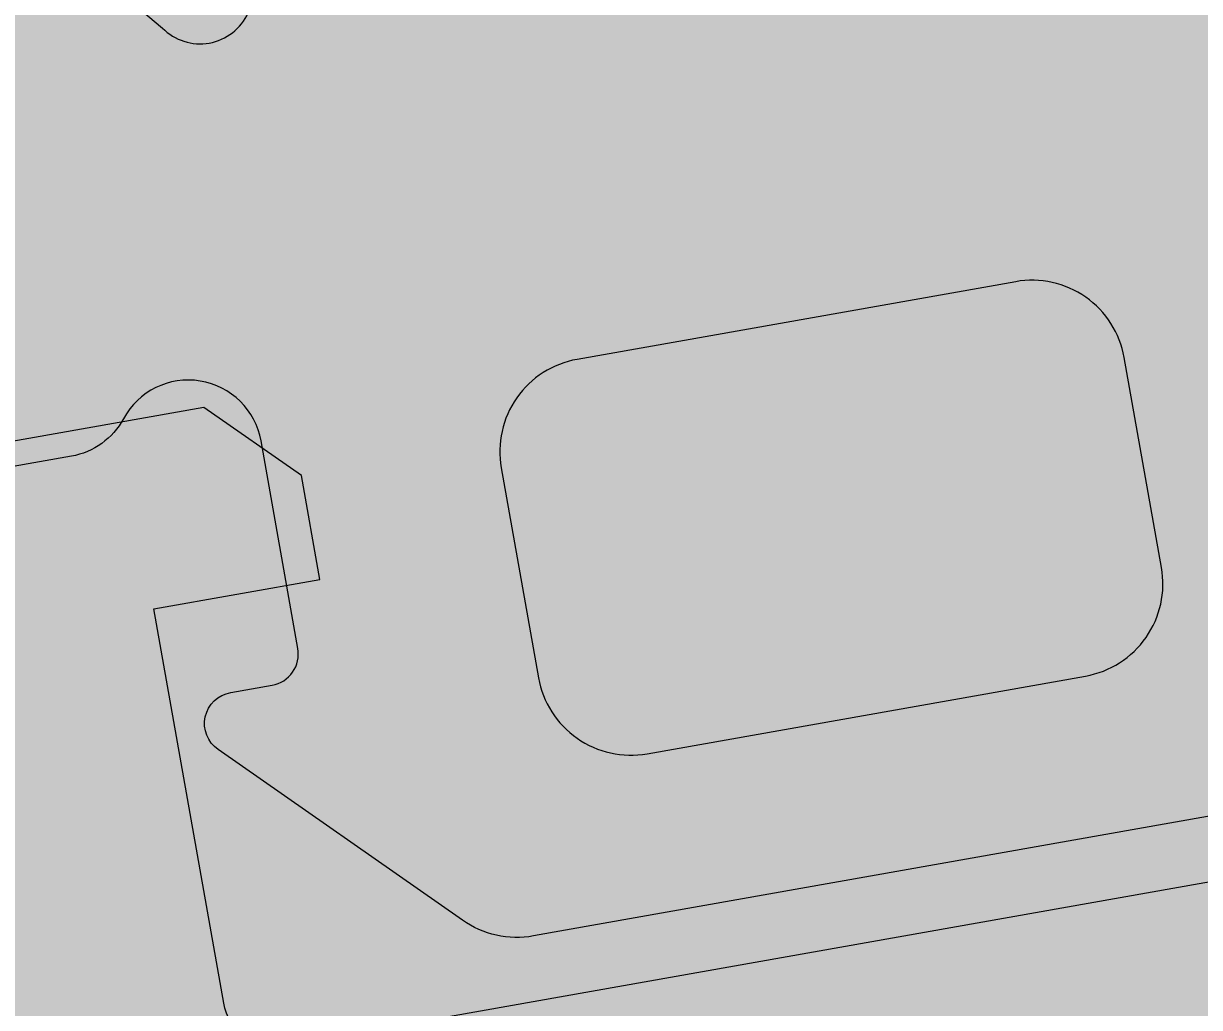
# Model space of a CAD drawing. Header units: millimetres. Extents: x -39 to 9534995, y -146829 to 289341.
# Drawn here: x 555397.52 to 555404.32, y -25094.06 to -25088.37 of the extents above; entities that cross this region are included whole.
import ezdxf
from ezdxf import colors
from ezdxf.entities.mleader import LeaderData, LeaderLine
from ezdxf.enums import TextEntityAlignment as Align
from ezdxf.math import Vec2, Vec3

# ---------------------------------------------------------------- set-up
doc = ezdxf.new("R2018")
doc.units = ezdxf.units.MM
for name, color, linetype, lineweight in [('АР_Маркер экспликации', 239, 'Continuous', 13), ('АР_Номер помещения', 250, 'Continuous', 9), ('АР_Отметки', 7, 'Continuous', 5), ('АР_Размеры', 175, 'Continuous', 9), ('АР_Сущ Несущая стена', 250, 'Continuous', 50)]:
    doc.layers.add(name, color=color, linetype=linetype, lineweight=lineweight)
doc.layers.add('АР_Названия помещений', color=124, linetype='Continuous', lineweight=5, plot=False)
doc.layers.add('АР_Помещения_площадь', color=19, linetype='Continuous', lineweight=9, plot=False)
doc.styles.add('ISOCPEUR', font='', dxfattribs={"height": 250})
doc.styles.get("Standard").update_dxf_attribs({"font": 'GOST.TTF'})
doc.styles.get('ISOCPEUR').set_extended_font_data('ISOCPEUR', italic=True)

# ---------------------------------------------------------------- blocks, each defined once
blk = doc.blocks.new('_DotSmall')
at = {"color": 0, "linetype": 'ByBlock', "const_width": 0.5}
blk.add_lwpolyline([(-0.0625, 0, 1), (0.0625, 0, 1)], format="xyb", close=True, dxfattribs=at)
blk = doc.blocks.new('*U86')
at = {"color": 7, "style": 'ISOCPEUR', "width": 0.7, "flags": 1}
blk.add_attdef('КАТЕГОРИЯ', (-499.1655, -2092.1864), '', height=250, dxfattribs=at)
at = {"layer": 'АР_Номер помещения', "color": 7, "style": 'ISOCPEUR', "width": 0.7}
blk.add_attdef('НОМЕР_ПОМЕЩЕНИЯ', text='', height=300, dxfattribs=at).set_placement((-13874.5004, 6637.5515), align=Align.MIDDLE_CENTER)
at = {"layer": 'АР_Помещения_площадь', "color": 7, "lineweight": 30, "width": 0.7, "flags": 104}
blk.add_attdef('ИМЯ_ПОМЕЩЕНИЯ', text='', height=100, dxfattribs=at).set_placement((157.6277, 1217.1414), align=Align.MIDDLE_CENTER)
at = {"layer": 'АР_Помещения_площадь', "color": 7, "style": 'ISOCPEUR', "width": 0.7}
blk.add_attdef('ПЛОЩАДЬ_ПОМЕЩЕНИЯ', text='', height=200, dxfattribs=at).set_placement((-12654.5821, 407.6716), align=Align.MIDDLE_RIGHT)
blk = doc.blocks.new('*U84')
at = {"color": 7, "style": 'ISOCPEUR', "width": 0.7, "flags": 1}
blk.add_attdef('КАТЕГОРИЯ', (-499.1655, -2092.1864), '', height=250, dxfattribs=at)
at = {"layer": 'АР_Номер помещения', "color": 7, "style": 'ISOCPEUR', "width": 0.7}
blk.add_attdef('НОМЕР_ПОМЕЩЕНИЯ', text='', height=300, dxfattribs=at).set_placement((-17424.9012, 1870.773), align=Align.MIDDLE_CENTER)
at = {"layer": 'АР_Помещения_площадь', "color": 7, "lineweight": 30, "width": 0.7, "flags": 104}
blk.add_attdef('ИМЯ_ПОМЕЩЕНИЯ', text='', height=100, dxfattribs=at).set_placement((157.6277, 1217.1414), align=Align.MIDDLE_CENTER)
at = {"layer": 'АР_Помещения_площадь', "color": 7, "style": 'ISOCPEUR', "width": 0.7}
blk.add_attdef('ПЛОЩАДЬ_ПОМЕЩЕНИЯ', text='', height=200, dxfattribs=at).set_placement((-12452.8113, 399.3563), align=Align.MIDDLE_RIGHT)

msp = doc.modelspace()

# ---------------------------------------------------------------- linework, layer by layer
at = {"layer": 'АР_Размеры', "color": 5, "lineweight": 9, "ltscale": 100, "transparency": 33554687}
for points in [[(555397.5964, -25087.7848), (555398.3244, -25088.3988, 0.527868), (555398.8199, -25088.3109)], [(555397.5964, -25087.7848), (555398.3244, -25088.3988, 0.527868), (555398.8199, -25088.3109)], [(555397.5964, -25087.7848), (555398.3244, -25088.3988, 0.527868), (555398.8199, -25088.3109)], [(555397.5964, -25087.7848), (555398.3244, -25088.3988, 0.527868), (555398.8199, -25088.3109)], [(555397.5964, -25087.7848), (555398.3244, -25088.3988, 0.527868), (555398.8199, -25088.3109)], [(555397.5964, -25087.7848), (555398.3244, -25088.3988, 0.527868), (555398.8199, -25088.3109)], [(555397.5964, -25087.7848), (555398.3244, -25088.3988, 0.527868), (555398.8199, -25088.3109)], [(555397.5964, -25087.7848), (555398.3244, -25088.3988, 0.527868), (555398.8199, -25088.3109)], [(555397.5964, -25087.7848), (555398.3244, -25088.3988, 0.527868), (555398.8199, -25088.3109)], [(555397.5964, -25087.7848), (555398.3244, -25088.3988, 0.527868), (555398.8199, -25088.3109)], [(555397.5964, -25087.7848), (555398.3244, -25088.3988, 0.527868), (555398.8199, -25088.3109)], [(555397.5964, -25087.7848), (555398.3244, -25088.3988, 0.527868), (555398.8199, -25088.3109)], [(555397.5964, -25087.7848), (555398.3244, -25088.3988, 0.527868), (555398.8199, -25088.3109)], [(555397.5964, -25087.7848), (555398.3244, -25088.3988, 0.527868), (555398.8199, -25088.3109)], [(555397.5964, -25087.7848), (555398.3244, -25088.3988, 0.527868), (555398.8199, -25088.3109)], [(555397.5964, -25087.7848), (555398.3244, -25088.3988, 0.527868), (555398.8199, -25088.3109)], [(555397.5964, -25087.7848), (555398.3244, -25088.3988, 0.527868), (555398.8199, -25088.3109)], [(555397.5964, -25087.7848), (555398.3244, -25088.3988, 0.527868), (555398.8199, -25088.3109)], [(555397.5964, -25087.7848), (555398.3244, -25088.3988, 0.527868), (555398.8199, -25088.3109)], [(555397.5964, -25087.7848), (555398.3244, -25088.3988, 0.527868), (555398.8199, -25088.3109)], [(555397.5964, -25087.7848), (555398.3244, -25088.3988, 0.527868), (555398.8199, -25088.3109)], [(555397.5964, -25087.7848), (555398.3244, -25088.3988, 0.527868), (555398.8199, -25088.3109)], [(555397.5964, -25087.7848), (555398.3244, -25088.3988, 0.527868), (555398.8199, -25088.3109)], [(555397.5964, -25087.7848), (555398.3244, -25088.3988, 0.527868), (555398.8199, -25088.3109)], [(555397.5964, -25087.7848), (555398.3244, -25088.3988, 0.527868), (555398.8199, -25088.3109)], [(555397.5964, -25087.7848), (555398.3244, -25088.3988, 0.527868), (555398.8199, -25088.3109)], [(555397.5964, -25087.7848), (555398.3244, -25088.3988, 0.527868), (555398.8199, -25088.3109)], [(555397.5964, -25087.7848), (555398.3244, -25088.3988, 0.527868), (555398.8199, -25088.3109)], [(555397.5964, -25087.7848), (555398.3244, -25088.3988, 0.527868), (555398.8199, -25088.3109)], [(555397.5964, -25087.7848), (555398.3244, -25088.3988, 0.527868), (555398.8199, -25088.3109)], [(555397.5964, -25087.7848), (555398.3244, -25088.3988, 0.527868), (555398.8199, -25088.3109)], [(555397.5964, -25087.7848), (555398.3244, -25088.3988, 0.527868), (555398.8199, -25088.3109)], [(555397.5964, -25087.7848), (555398.3244, -25088.3988, 0.527868), (555398.8199, -25088.3109)], [(555397.5964, -25087.7848), (555398.3244, -25088.3988, 0.527868), (555398.8199, -25088.3109)], [(555397.5964, -25087.7848), (555398.3244, -25088.3988, 0.527868), (555398.8199, -25088.3109)], [(555410.1733, -25088.249, -0.414304), (555409.8276, -25088.7437), (555406.106, -25089.4033, -0.228696), (555405.7489, -25089.3029, 0.319049), (555405.2576, -25089.2504, 0.319002), (555405.0462, -25089.6971), (555405.2589, -25090.8976, 0.4144), (555405.4709, -25091.0457), (555405.711, -25091.0032, -0.668339), (555405.8928, -25091.288), (555404.9051, -25092.7013, -0.198883), (555404.5512, -25092.9273), (555400.4695, -25093.6507, -0.198883), (555400.0594, -25093.5602), (555398.6462, -25092.5724, -0.668339), (555398.719, -25092.2424), (555398.9591, -25092.1999, 0.4144), (555399.1073, -25091.9879), (555398.8945, -25090.7874, 0.710202), (555398.099, -25090.6587, -0.228696), (555397.7982, -25090.8758), (555388.6247, -25092.5017, -0.414362)], [(555410.1733, -25088.249, -0.414304), (555409.8276, -25088.7437), (555406.106, -25089.4033, -0.228696), (555405.7489, -25089.3029, 0.319049), (555405.2576, -25089.2504, 0.319002), (555405.0462, -25089.6971), (555405.2589, -25090.8976, 0.4144), (555405.4709, -25091.0457), (555405.711, -25091.0032, -0.668339), (555405.8928, -25091.288), (555404.9051, -25092.7013, -0.198883), (555404.5512, -25092.9273), (555400.4695, -25093.6507, -0.198883), (555400.0594, -25093.5602), (555398.6462, -25092.5724, -0.668339), (555398.719, -25092.2424), (555398.9591, -25092.1999, 0.4144), (555399.1073, -25091.9879), (555398.8945, -25090.7874, 0.710202), (555398.099, -25090.6587, -0.228696), (555397.7982, -25090.8758), (555388.6247, -25092.5017, -0.414362)], [(555410.1733, -25088.249, -0.414304), (555409.8276, -25088.7437), (555406.106, -25089.4033, -0.228696), (555405.7489, -25089.3029, 0.319049), (555405.2576, -25089.2504, 0.319002), (555405.0462, -25089.6971), (555405.2589, -25090.8976, 0.4144), (555405.4709, -25091.0457), (555405.711, -25091.0032, -0.668339), (555405.8928, -25091.288), (555404.9051, -25092.7013, -0.198883), (555404.5512, -25092.9273), (555400.4695, -25093.6507, -0.198883), (555400.0594, -25093.5602), (555398.6462, -25092.5724, -0.668339), (555398.719, -25092.2424), (555398.9591, -25092.1999, 0.4144), (555399.1073, -25091.9879), (555398.8945, -25090.7874, 0.710202), (555398.099, -25090.6587, -0.228696), (555397.7982, -25090.8758), (555388.6247, -25092.5017, -0.414362)], [(555410.1733, -25088.249, -0.414304), (555409.8276, -25088.7437), (555406.106, -25089.4033, -0.228696), (555405.7489, -25089.3029, 0.319049), (555405.2576, -25089.2504, 0.319002), (555405.0462, -25089.6971), (555405.2589, -25090.8976, 0.4144), (555405.4709, -25091.0457), (555405.711, -25091.0032, -0.668339), (555405.8928, -25091.288), (555404.9051, -25092.7013, -0.198883), (555404.5512, -25092.9273), (555400.4695, -25093.6507, -0.198883), (555400.0594, -25093.5602), (555398.6462, -25092.5724, -0.668339), (555398.719, -25092.2424), (555398.9591, -25092.1999, 0.4144), (555399.1073, -25091.9879), (555398.8945, -25090.7874, 0.710202), (555398.099, -25090.6587, -0.228696), (555397.7982, -25090.8758), (555388.6247, -25092.5017, -0.414362)], [(555410.1733, -25088.249, -0.414304), (555409.8276, -25088.7437), (555406.106, -25089.4033, -0.228696), (555405.7489, -25089.3029, 0.319049), (555405.2576, -25089.2504, 0.319002), (555405.0462, -25089.6971), (555405.2589, -25090.8976, 0.4144), (555405.4709, -25091.0457), (555405.711, -25091.0032, -0.668339), (555405.8928, -25091.288), (555404.9051, -25092.7013, -0.198883), (555404.5512, -25092.9273), (555400.4695, -25093.6507, -0.198883), (555400.0594, -25093.5602), (555398.6462, -25092.5724, -0.668339), (555398.719, -25092.2424), (555398.9591, -25092.1999, 0.4144), (555399.1073, -25091.9879), (555398.8945, -25090.7874, 0.710202), (555398.099, -25090.6587, -0.228696), (555397.7982, -25090.8758), (555388.6247, -25092.5017, -0.414362)], [(555410.1733, -25088.249, -0.414304), (555409.8276, -25088.7437), (555406.106, -25089.4033, -0.228696), (555405.7489, -25089.3029, 0.319049), (555405.2576, -25089.2504, 0.319002), (555405.0462, -25089.6971), (555405.2589, -25090.8976, 0.4144), (555405.4709, -25091.0457), (555405.711, -25091.0032, -0.668339), (555405.8928, -25091.288), (555404.9051, -25092.7013, -0.198883), (555404.5512, -25092.9273), (555400.4695, -25093.6507, -0.198883), (555400.0594, -25093.5602), (555398.6462, -25092.5724, -0.668339), (555398.719, -25092.2424), (555398.9591, -25092.1999, 0.4144), (555399.1073, -25091.9879), (555398.8945, -25090.7874, 0.710202), (555398.099, -25090.6587, -0.228696), (555397.7982, -25090.8758), (555388.6247, -25092.5017, -0.414362)], [(555410.1733, -25088.249, -0.414304), (555409.8276, -25088.7437), (555406.106, -25089.4033, -0.228696), (555405.7489, -25089.3029, 0.319049), (555405.2576, -25089.2504, 0.319002), (555405.0462, -25089.6971), (555405.2589, -25090.8976, 0.4144), (555405.4709, -25091.0457), (555405.711, -25091.0032, -0.668339), (555405.8928, -25091.288), (555404.9051, -25092.7013, -0.198883), (555404.5512, -25092.9273), (555400.4695, -25093.6507, -0.198883), (555400.0594, -25093.5602), (555398.6462, -25092.5724, -0.668339), (555398.719, -25092.2424), (555398.9591, -25092.1999, 0.4144), (555399.1073, -25091.9879), (555398.8945, -25090.7874, 0.710202), (555398.099, -25090.6587, -0.228696), (555397.7982, -25090.8758), (555388.6247, -25092.5017, -0.414362)], [(555410.1733, -25088.249, -0.414304), (555409.8276, -25088.7437), (555406.106, -25089.4033, -0.228696), (555405.7489, -25089.3029, 0.319049), (555405.2576, -25089.2504, 0.319002), (555405.0462, -25089.6971), (555405.2589, -25090.8976, 0.4144), (555405.4709, -25091.0457), (555405.711, -25091.0032, -0.668339), (555405.8928, -25091.288), (555404.9051, -25092.7013, -0.198883), (555404.5512, -25092.9273), (555400.4695, -25093.6507, -0.198883), (555400.0594, -25093.5602), (555398.6462, -25092.5724, -0.668339), (555398.719, -25092.2424), (555398.9591, -25092.1999, 0.4144), (555399.1073, -25091.9879), (555398.8945, -25090.7874, 0.710202), (555398.099, -25090.6587, -0.228696), (555397.7982, -25090.8758), (555388.6247, -25092.5017, -0.414362)], [(555410.1733, -25088.249, -0.414304), (555409.8276, -25088.7437), (555406.106, -25089.4033, -0.228696), (555405.7489, -25089.3029, 0.319049), (555405.2576, -25089.2504, 0.319002), (555405.0462, -25089.6971), (555405.2589, -25090.8976, 0.4144), (555405.4709, -25091.0457), (555405.711, -25091.0032, -0.668339), (555405.8928, -25091.288), (555404.9051, -25092.7013, -0.198883), (555404.5512, -25092.9273), (555400.4695, -25093.6507, -0.198883), (555400.0594, -25093.5602), (555398.6462, -25092.5724, -0.668339), (555398.719, -25092.2424), (555398.9591, -25092.1999, 0.4144), (555399.1073, -25091.9879), (555398.8945, -25090.7874, 0.710202), (555398.099, -25090.6587, -0.228696), (555397.7982, -25090.8758), (555388.6247, -25092.5017, -0.414362)], [(555410.1733, -25088.249, -0.414304), (555409.8276, -25088.7437), (555406.106, -25089.4033, -0.228696), (555405.7489, -25089.3029, 0.319049), (555405.2576, -25089.2504, 0.319002), (555405.0462, -25089.6971), (555405.2589, -25090.8976, 0.4144), (555405.4709, -25091.0457), (555405.711, -25091.0032, -0.668339), (555405.8928, -25091.288), (555404.9051, -25092.7013, -0.198883), (555404.5512, -25092.9273), (555400.4695, -25093.6507, -0.198883), (555400.0594, -25093.5602), (555398.6462, -25092.5724, -0.668339), (555398.719, -25092.2424), (555398.9591, -25092.1999, 0.4144), (555399.1073, -25091.9879), (555398.8945, -25090.7874, 0.710202), (555398.099, -25090.6587, -0.228696), (555397.7982, -25090.8758), (555388.6247, -25092.5017, -0.414362)], [(555410.1733, -25088.249, -0.414304), (555409.8276, -25088.7437), (555406.106, -25089.4033, -0.228696), (555405.7489, -25089.3029, 0.319049), (555405.2576, -25089.2504, 0.319002), (555405.0462, -25089.6971), (555405.2589, -25090.8976, 0.4144), (555405.4709, -25091.0457), (555405.711, -25091.0032, -0.668339), (555405.8928, -25091.288), (555404.9051, -25092.7013, -0.198883), (555404.5512, -25092.9273), (555400.4695, -25093.6507, -0.198883), (555400.0594, -25093.5602), (555398.6462, -25092.5724, -0.668339), (555398.719, -25092.2424), (555398.9591, -25092.1999, 0.4144), (555399.1073, -25091.9879), (555398.8945, -25090.7874, 0.710202), (555398.099, -25090.6587, -0.228696), (555397.7982, -25090.8758), (555388.6247, -25092.5017, -0.414362)], [(555410.1733, -25088.249, -0.414304), (555409.8276, -25088.7437), (555406.106, -25089.4033, -0.228696), (555405.7489, -25089.3029, 0.319049), (555405.2576, -25089.2504, 0.319002), (555405.0462, -25089.6971), (555405.2589, -25090.8976, 0.4144), (555405.4709, -25091.0457), (555405.711, -25091.0032, -0.668339), (555405.8928, -25091.288), (555404.9051, -25092.7013, -0.198883), (555404.5512, -25092.9273), (555400.4695, -25093.6507, -0.198883), (555400.0594, -25093.5602), (555398.6462, -25092.5724, -0.668339), (555398.719, -25092.2424), (555398.9591, -25092.1999, 0.4144), (555399.1073, -25091.9879), (555398.8945, -25090.7874, 0.710202), (555398.099, -25090.6587, -0.228696), (555397.7982, -25090.8758), (555388.6247, -25092.5017, -0.414362)], [(555410.1733, -25088.249, -0.414304), (555409.8276, -25088.7437), (555406.106, -25089.4033, -0.228696), (555405.7489, -25089.3029, 0.319049), (555405.2576, -25089.2504, 0.319002), (555405.0462, -25089.6971), (555405.2589, -25090.8976, 0.4144), (555405.4709, -25091.0457), (555405.711, -25091.0032, -0.668339), (555405.8928, -25091.288), (555404.9051, -25092.7013, -0.198883), (555404.5512, -25092.9273), (555400.4695, -25093.6507, -0.198883), (555400.0594, -25093.5602), (555398.6462, -25092.5724, -0.668339), (555398.719, -25092.2424), (555398.9591, -25092.1999, 0.4144), (555399.1073, -25091.9879), (555398.8945, -25090.7874, 0.710202), (555398.099, -25090.6587, -0.228696), (555397.7982, -25090.8758), (555388.6247, -25092.5017, -0.414362)], [(555410.1733, -25088.249, -0.414304), (555409.8276, -25088.7437), (555406.106, -25089.4033, -0.228696), (555405.7489, -25089.3029, 0.319049), (555405.2576, -25089.2504, 0.319002), (555405.0462, -25089.6971), (555405.2589, -25090.8976, 0.4144), (555405.4709, -25091.0457), (555405.711, -25091.0032, -0.668339), (555405.8928, -25091.288), (555404.9051, -25092.7013, -0.198883), (555404.5512, -25092.9273), (555400.4695, -25093.6507, -0.198883), (555400.0594, -25093.5602), (555398.6462, -25092.5724, -0.668339), (555398.719, -25092.2424), (555398.9591, -25092.1999, 0.4144), (555399.1073, -25091.9879), (555398.8945, -25090.7874, 0.710202), (555398.099, -25090.6587, -0.228696), (555397.7982, -25090.8758), (555388.6247, -25092.5017, -0.414362)], [(555410.1733, -25088.249, -0.414304), (555409.8276, -25088.7437), (555406.106, -25089.4033, -0.228696), (555405.7489, -25089.3029, 0.319049), (555405.2576, -25089.2504, 0.319002), (555405.0462, -25089.6971), (555405.2589, -25090.8976, 0.4144), (555405.4709, -25091.0457), (555405.711, -25091.0032, -0.668339), (555405.8928, -25091.288), (555404.9051, -25092.7013, -0.198883), (555404.5512, -25092.9273), (555400.4695, -25093.6507, -0.198883), (555400.0594, -25093.5602), (555398.6462, -25092.5724, -0.668339), (555398.719, -25092.2424), (555398.9591, -25092.1999, 0.4144), (555399.1073, -25091.9879), (555398.8945, -25090.7874, 0.710202), (555398.099, -25090.6587, -0.228696), (555397.7982, -25090.8758), (555388.6247, -25092.5017, -0.414362)], [(555410.1733, -25088.249, -0.414304), (555409.8276, -25088.7437), (555406.106, -25089.4033, -0.228696), (555405.7489, -25089.3029, 0.319049), (555405.2576, -25089.2504, 0.319002), (555405.0462, -25089.6971), (555405.2589, -25090.8976, 0.4144), (555405.4709, -25091.0457), (555405.711, -25091.0032, -0.668339), (555405.8928, -25091.288), (555404.9051, -25092.7013, -0.198883), (555404.5512, -25092.9273), (555400.4695, -25093.6507, -0.198883), (555400.0594, -25093.5602), (555398.6462, -25092.5724, -0.668339), (555398.719, -25092.2424), (555398.9591, -25092.1999, 0.4144), (555399.1073, -25091.9879), (555398.8945, -25090.7874, 0.710202), (555398.099, -25090.6587, -0.228696), (555397.7982, -25090.8758), (555388.6247, -25092.5017, -0.414362)], [(555410.1733, -25088.249, -0.414304), (555409.8276, -25088.7437), (555406.106, -25089.4033, -0.228696), (555405.7489, -25089.3029, 0.319049), (555405.2576, -25089.2504, 0.319002), (555405.0462, -25089.6971), (555405.2589, -25090.8976, 0.4144), (555405.4709, -25091.0457), (555405.711, -25091.0032, -0.668339), (555405.8928, -25091.288), (555404.9051, -25092.7013, -0.198883), (555404.5512, -25092.9273), (555400.4695, -25093.6507, -0.198883), (555400.0594, -25093.5602), (555398.6462, -25092.5724, -0.668339), (555398.719, -25092.2424), (555398.9591, -25092.1999, 0.4144), (555399.1073, -25091.9879), (555398.8945, -25090.7874, 0.710202), (555398.099, -25090.6587, -0.228696), (555397.7982, -25090.8758), (555388.6247, -25092.5017, -0.414362)], [(555410.1733, -25088.249, -0.414304), (555409.8276, -25088.7437), (555406.106, -25089.4033, -0.228696), (555405.7489, -25089.3029, 0.319049), (555405.2576, -25089.2504, 0.319002), (555405.0462, -25089.6971), (555405.2589, -25090.8976, 0.4144), (555405.4709, -25091.0457), (555405.711, -25091.0032, -0.668339), (555405.8928, -25091.288), (555404.9051, -25092.7013, -0.198883), (555404.5512, -25092.9273), (555400.4695, -25093.6507, -0.198883), (555400.0594, -25093.5602), (555398.6462, -25092.5724, -0.668339), (555398.719, -25092.2424), (555398.9591, -25092.1999, 0.4144), (555399.1073, -25091.9879), (555398.8945, -25090.7874, 0.710202), (555398.099, -25090.6587, -0.228696), (555397.7982, -25090.8758), (555388.6247, -25092.5017, -0.414362)], [(555410.1733, -25088.249, -0.414304), (555409.8276, -25088.7437), (555406.106, -25089.4033, -0.228696), (555405.7489, -25089.3029, 0.319049), (555405.2576, -25089.2504, 0.319002), (555405.0462, -25089.6971), (555405.2589, -25090.8976, 0.4144), (555405.4709, -25091.0457), (555405.711, -25091.0032, -0.668339), (555405.8928, -25091.288), (555404.9051, -25092.7013, -0.198883), (555404.5512, -25092.9273), (555400.4695, -25093.6507, -0.198883), (555400.0594, -25093.5602), (555398.6462, -25092.5724, -0.668339), (555398.719, -25092.2424), (555398.9591, -25092.1999, 0.4144), (555399.1073, -25091.9879), (555398.8945, -25090.7874, 0.710202), (555398.099, -25090.6587, -0.228696), (555397.7982, -25090.8758), (555388.6247, -25092.5017, -0.414362)], [(555410.1733, -25088.249, -0.414304), (555409.8276, -25088.7437), (555406.106, -25089.4033, -0.228696), (555405.7489, -25089.3029, 0.319049), (555405.2576, -25089.2504, 0.319002), (555405.0462, -25089.6971), (555405.2589, -25090.8976, 0.4144), (555405.4709, -25091.0457), (555405.711, -25091.0032, -0.668339), (555405.8928, -25091.288), (555404.9051, -25092.7013, -0.198883), (555404.5512, -25092.9273), (555400.4695, -25093.6507, -0.198883), (555400.0594, -25093.5602), (555398.6462, -25092.5724, -0.668339), (555398.719, -25092.2424), (555398.9591, -25092.1999, 0.4144), (555399.1073, -25091.9879), (555398.8945, -25090.7874, 0.710202), (555398.099, -25090.6587, -0.228696), (555397.7982, -25090.8758), (555388.6247, -25092.5017, -0.414362)], [(555410.1733, -25088.249, -0.414304), (555409.8276, -25088.7437), (555406.106, -25089.4033, -0.228696), (555405.7489, -25089.3029, 0.319049), (555405.2576, -25089.2504, 0.319002), (555405.0462, -25089.6971), (555405.2589, -25090.8976, 0.4144), (555405.4709, -25091.0457), (555405.711, -25091.0032, -0.668339), (555405.8928, -25091.288), (555404.9051, -25092.7013, -0.198883), (555404.5512, -25092.9273), (555400.4695, -25093.6507, -0.198883), (555400.0594, -25093.5602), (555398.6462, -25092.5724, -0.668339), (555398.719, -25092.2424), (555398.9591, -25092.1999, 0.4144), (555399.1073, -25091.9879), (555398.8945, -25090.7874, 0.710202), (555398.099, -25090.6587, -0.228696), (555397.7982, -25090.8758), (555388.6247, -25092.5017, -0.414362)], [(555410.1733, -25088.249, -0.414304), (555409.8276, -25088.7437), (555406.106, -25089.4033, -0.228696), (555405.7489, -25089.3029, 0.319049), (555405.2576, -25089.2504, 0.319002), (555405.0462, -25089.6971), (555405.2589, -25090.8976, 0.4144), (555405.4709, -25091.0457), (555405.711, -25091.0032, -0.668339), (555405.8928, -25091.288), (555404.9051, -25092.7013, -0.198883), (555404.5512, -25092.9273), (555400.4695, -25093.6507, -0.198883), (555400.0594, -25093.5602), (555398.6462, -25092.5724, -0.668339), (555398.719, -25092.2424), (555398.9591, -25092.1999, 0.4144), (555399.1073, -25091.9879), (555398.8945, -25090.7874, 0.710202), (555398.099, -25090.6587, -0.228696), (555397.7982, -25090.8758), (555388.6247, -25092.5017, -0.414362)], [(555410.1733, -25088.249, -0.414304), (555409.8276, -25088.7437), (555406.106, -25089.4033, -0.228696), (555405.7489, -25089.3029, 0.319049), (555405.2576, -25089.2504, 0.319002), (555405.0462, -25089.6971), (555405.2589, -25090.8976, 0.4144), (555405.4709, -25091.0457), (555405.711, -25091.0032, -0.668339), (555405.8928, -25091.288), (555404.9051, -25092.7013, -0.198883), (555404.5512, -25092.9273), (555400.4695, -25093.6507, -0.198883), (555400.0594, -25093.5602), (555398.6462, -25092.5724, -0.668339), (555398.719, -25092.2424), (555398.9591, -25092.1999, 0.4144), (555399.1073, -25091.9879), (555398.8945, -25090.7874, 0.710202), (555398.099, -25090.6587, -0.228696), (555397.7982, -25090.8758), (555388.6247, -25092.5017, -0.414362)], [(555410.1733, -25088.249, -0.414304), (555409.8276, -25088.7437), (555406.106, -25089.4033, -0.228696), (555405.7489, -25089.3029, 0.319049), (555405.2576, -25089.2504, 0.319002), (555405.0462, -25089.6971), (555405.2589, -25090.8976, 0.4144), (555405.4709, -25091.0457), (555405.711, -25091.0032, -0.668339), (555405.8928, -25091.288), (555404.9051, -25092.7013, -0.198883), (555404.5512, -25092.9273), (555400.4695, -25093.6507, -0.198883), (555400.0594, -25093.5602), (555398.6462, -25092.5724, -0.668339), (555398.719, -25092.2424), (555398.9591, -25092.1999, 0.4144), (555399.1073, -25091.9879), (555398.8945, -25090.7874, 0.710202), (555398.099, -25090.6587, -0.228696), (555397.7982, -25090.8758), (555388.6247, -25092.5017, -0.414362)], [(555410.1733, -25088.249, -0.414304), (555409.8276, -25088.7437), (555406.106, -25089.4033, -0.228696), (555405.7489, -25089.3029, 0.319049), (555405.2576, -25089.2504, 0.319002), (555405.0462, -25089.6971), (555405.2589, -25090.8976, 0.4144), (555405.4709, -25091.0457), (555405.711, -25091.0032, -0.668339), (555405.8928, -25091.288), (555404.9051, -25092.7013, -0.198883), (555404.5512, -25092.9273), (555400.4695, -25093.6507, -0.198883), (555400.0594, -25093.5602), (555398.6462, -25092.5724, -0.668339), (555398.719, -25092.2424), (555398.9591, -25092.1999, 0.4144), (555399.1073, -25091.9879), (555398.8945, -25090.7874, 0.710202), (555398.099, -25090.6587, -0.228696), (555397.7982, -25090.8758), (555388.6247, -25092.5017, -0.414362)], [(555410.1733, -25088.249, -0.414304), (555409.8276, -25088.7437), (555406.106, -25089.4033, -0.228696), (555405.7489, -25089.3029, 0.319049), (555405.2576, -25089.2504, 0.319002), (555405.0462, -25089.6971), (555405.2589, -25090.8976, 0.4144), (555405.4709, -25091.0457), (555405.711, -25091.0032, -0.668339), (555405.8928, -25091.288), (555404.9051, -25092.7013, -0.198883), (555404.5512, -25092.9273), (555400.4695, -25093.6507, -0.198883), (555400.0594, -25093.5602), (555398.6462, -25092.5724, -0.668339), (555398.719, -25092.2424), (555398.9591, -25092.1999, 0.4144), (555399.1073, -25091.9879), (555398.8945, -25090.7874, 0.710202), (555398.099, -25090.6587, -0.228696), (555397.7982, -25090.8758), (555388.6247, -25092.5017, -0.414362)], [(555410.1733, -25088.249, -0.414304), (555409.8276, -25088.7437), (555406.106, -25089.4033, -0.228696), (555405.7489, -25089.3029, 0.319049), (555405.2576, -25089.2504, 0.319002), (555405.0462, -25089.6971), (555405.2589, -25090.8976, 0.4144), (555405.4709, -25091.0457), (555405.711, -25091.0032, -0.668339), (555405.8928, -25091.288), (555404.9051, -25092.7013, -0.198883), (555404.5512, -25092.9273), (555400.4695, -25093.6507, -0.198883), (555400.0594, -25093.5602), (555398.6462, -25092.5724, -0.668339), (555398.719, -25092.2424), (555398.9591, -25092.1999, 0.4144), (555399.1073, -25091.9879), (555398.8945, -25090.7874, 0.710202), (555398.099, -25090.6587, -0.228696), (555397.7982, -25090.8758), (555388.6247, -25092.5017, -0.414362)], [(555410.1733, -25088.249, -0.414304), (555409.8276, -25088.7437), (555406.106, -25089.4033, -0.228696), (555405.7489, -25089.3029, 0.319049), (555405.2576, -25089.2504, 0.319002), (555405.0462, -25089.6971), (555405.2589, -25090.8976, 0.4144), (555405.4709, -25091.0457), (555405.711, -25091.0032, -0.668339), (555405.8928, -25091.288), (555404.9051, -25092.7013, -0.198883), (555404.5512, -25092.9273), (555400.4695, -25093.6507, -0.198883), (555400.0594, -25093.5602), (555398.6462, -25092.5724, -0.668339), (555398.719, -25092.2424), (555398.9591, -25092.1999, 0.4144), (555399.1073, -25091.9879), (555398.8945, -25090.7874, 0.710202), (555398.099, -25090.6587, -0.228696), (555397.7982, -25090.8758), (555388.6247, -25092.5017, -0.414362)], [(555410.1733, -25088.249, -0.414304), (555409.8276, -25088.7437), (555406.106, -25089.4033, -0.228696), (555405.7489, -25089.3029, 0.319049), (555405.2576, -25089.2504, 0.319002), (555405.0462, -25089.6971), (555405.2589, -25090.8976, 0.4144), (555405.4709, -25091.0457), (555405.711, -25091.0032, -0.668339), (555405.8928, -25091.288), (555404.9051, -25092.7013, -0.198883), (555404.5512, -25092.9273), (555400.4695, -25093.6507, -0.198883), (555400.0594, -25093.5602), (555398.6462, -25092.5724, -0.668339), (555398.719, -25092.2424), (555398.9591, -25092.1999, 0.4144), (555399.1073, -25091.9879), (555398.8945, -25090.7874, 0.710202), (555398.099, -25090.6587, -0.228696), (555397.7982, -25090.8758), (555388.6247, -25092.5017, -0.414362)], [(555410.1733, -25088.249, -0.414304), (555409.8276, -25088.7437), (555406.106, -25089.4033, -0.228696), (555405.7489, -25089.3029, 0.319049), (555405.2576, -25089.2504, 0.319002), (555405.0462, -25089.6971), (555405.2589, -25090.8976, 0.4144), (555405.4709, -25091.0457), (555405.711, -25091.0032, -0.668339), (555405.8928, -25091.288), (555404.9051, -25092.7013, -0.198883), (555404.5512, -25092.9273), (555400.4695, -25093.6507, -0.198883), (555400.0594, -25093.5602), (555398.6462, -25092.5724, -0.668339), (555398.719, -25092.2424), (555398.9591, -25092.1999, 0.4144), (555399.1073, -25091.9879), (555398.8945, -25090.7874, 0.710202), (555398.099, -25090.6587, -0.228696), (555397.7982, -25090.8758), (555388.6247, -25092.5017, -0.414362)], [(555410.1733, -25088.249, -0.414304), (555409.8276, -25088.7437), (555406.106, -25089.4033, -0.228696), (555405.7489, -25089.3029, 0.319049), (555405.2576, -25089.2504, 0.319002), (555405.0462, -25089.6971), (555405.2589, -25090.8976, 0.4144), (555405.4709, -25091.0457), (555405.711, -25091.0032, -0.668339), (555405.8928, -25091.288), (555404.9051, -25092.7013, -0.198883), (555404.5512, -25092.9273), (555400.4695, -25093.6507, -0.198883), (555400.0594, -25093.5602), (555398.6462, -25092.5724, -0.668339), (555398.719, -25092.2424), (555398.9591, -25092.1999, 0.4144), (555399.1073, -25091.9879), (555398.8945, -25090.7874, 0.710202), (555398.099, -25090.6587, -0.228696), (555397.7982, -25090.8758), (555388.6247, -25092.5017, -0.414362)], [(555410.1733, -25088.249, -0.414304), (555409.8276, -25088.7437), (555406.106, -25089.4033, -0.228696), (555405.7489, -25089.3029, 0.319049), (555405.2576, -25089.2504, 0.319002), (555405.0462, -25089.6971), (555405.2589, -25090.8976, 0.4144), (555405.4709, -25091.0457), (555405.711, -25091.0032, -0.668339), (555405.8928, -25091.288), (555404.9051, -25092.7013, -0.198883), (555404.5512, -25092.9273), (555400.4695, -25093.6507, -0.198883), (555400.0594, -25093.5602), (555398.6462, -25092.5724, -0.668339), (555398.719, -25092.2424), (555398.9591, -25092.1999, 0.4144), (555399.1073, -25091.9879), (555398.8945, -25090.7874, 0.710202), (555398.099, -25090.6587, -0.228696), (555397.7982, -25090.8758), (555388.6247, -25092.5017, -0.414362)], [(555410.1733, -25088.249, -0.414304), (555409.8276, -25088.7437), (555406.106, -25089.4033, -0.228696), (555405.7489, -25089.3029, 0.319049), (555405.2576, -25089.2504, 0.319002), (555405.0462, -25089.6971), (555405.2589, -25090.8976, 0.4144), (555405.4709, -25091.0457), (555405.711, -25091.0032, -0.668339), (555405.8928, -25091.288), (555404.9051, -25092.7013, -0.198883), (555404.5512, -25092.9273), (555400.4695, -25093.6507, -0.198883), (555400.0594, -25093.5602), (555398.6462, -25092.5724, -0.668339), (555398.719, -25092.2424), (555398.9591, -25092.1999, 0.4144), (555399.1073, -25091.9879), (555398.8945, -25090.7874, 0.710202), (555398.099, -25090.6587, -0.228696), (555397.7982, -25090.8758), (555388.6247, -25092.5017, -0.414362)], [(555410.1733, -25088.249, -0.414304), (555409.8276, -25088.7437), (555406.106, -25089.4033, -0.228696), (555405.7489, -25089.3029, 0.319049), (555405.2576, -25089.2504, 0.319002), (555405.0462, -25089.6971), (555405.2589, -25090.8976, 0.4144), (555405.4709, -25091.0457), (555405.711, -25091.0032, -0.668339), (555405.8928, -25091.288), (555404.9051, -25092.7013, -0.198883), (555404.5512, -25092.9273), (555400.4695, -25093.6507, -0.198883), (555400.0594, -25093.5602), (555398.6462, -25092.5724, -0.668339), (555398.719, -25092.2424), (555398.9591, -25092.1999, 0.4144), (555399.1073, -25091.9879), (555398.8945, -25090.7874, 0.710202), (555398.099, -25090.6587, -0.228696), (555397.7982, -25090.8758), (555388.6247, -25092.5017, -0.414362)], [(555410.1733, -25088.249, -0.414304), (555409.8276, -25088.7437), (555406.106, -25089.4033, -0.228696), (555405.7489, -25089.3029, 0.319049), (555405.2576, -25089.2504, 0.319002), (555405.0462, -25089.6971), (555405.2589, -25090.8976, 0.4144), (555405.4709, -25091.0457), (555405.711, -25091.0032, -0.668339), (555405.8928, -25091.288), (555404.9051, -25092.7013, -0.198883), (555404.5512, -25092.9273), (555400.4695, -25093.6507, -0.198883), (555400.0594, -25093.5602), (555398.6462, -25092.5724, -0.668339), (555398.719, -25092.2424), (555398.9591, -25092.1999, 0.4144), (555399.1073, -25091.9879), (555398.8945, -25090.7874, 0.710202), (555398.099, -25090.6587, -0.228696), (555397.7982, -25090.8758), (555388.6247, -25092.5017, -0.414362)], [(555405.6348, -25093.1161), (555399.032, -25094.2864, -0.414362), (555398.6787, -25094.0395), (555398.2744, -25091.7585), (555399.2348, -25091.5883), (555399.1284, -25090.988), (555398.5631, -25090.5929), (555358.941, -25097.6154)], [(555405.6348, -25093.1161), (555399.032, -25094.2864, -0.414362), (555398.6787, -25094.0395), (555398.2744, -25091.7585), (555399.2348, -25091.5883), (555399.1284, -25090.988), (555398.5631, -25090.5929), (555358.941, -25097.6154)], [(555405.6348, -25093.1161), (555399.032, -25094.2864, -0.414362), (555398.6787, -25094.0395), (555398.2744, -25091.7585), (555399.2348, -25091.5883), (555399.1284, -25090.988), (555398.5631, -25090.5929), (555358.941, -25097.6154)], [(555405.6348, -25093.1161), (555399.032, -25094.2864, -0.414362), (555398.6787, -25094.0395), (555398.2744, -25091.7585), (555399.2348, -25091.5883), (555399.1284, -25090.988), (555398.5631, -25090.5929), (555358.941, -25097.6154)], [(555405.6348, -25093.1161), (555399.032, -25094.2864, -0.414362), (555398.6787, -25094.0395), (555398.2744, -25091.7585), (555399.2348, -25091.5883), (555399.1284, -25090.988), (555398.5631, -25090.5929), (555358.941, -25097.6154)], [(555405.6348, -25093.1161), (555399.032, -25094.2864, -0.414362), (555398.6787, -25094.0395), (555398.2744, -25091.7585), (555399.2348, -25091.5883), (555399.1284, -25090.988), (555398.5631, -25090.5929), (555358.941, -25097.6154)], [(555405.6348, -25093.1161), (555399.032, -25094.2864, -0.414362), (555398.6787, -25094.0395), (555398.2744, -25091.7585), (555399.2348, -25091.5883), (555399.1284, -25090.988), (555398.5631, -25090.5929), (555358.941, -25097.6154)], [(555405.6348, -25093.1161), (555399.032, -25094.2864, -0.414362), (555398.6787, -25094.0395), (555398.2744, -25091.7585), (555399.2348, -25091.5883), (555399.1284, -25090.988), (555398.5631, -25090.5929), (555358.941, -25097.6154)], [(555405.6348, -25093.1161), (555399.032, -25094.2864, -0.414362), (555398.6787, -25094.0395), (555398.2744, -25091.7585), (555399.2348, -25091.5883), (555399.1284, -25090.988), (555398.5631, -25090.5929), (555358.941, -25097.6154)], [(555405.6348, -25093.1161), (555399.032, -25094.2864, -0.414362), (555398.6787, -25094.0395), (555398.2744, -25091.7585), (555399.2348, -25091.5883), (555399.1284, -25090.988), (555398.5631, -25090.5929), (555358.941, -25097.6154)], [(555405.6348, -25093.1161), (555399.032, -25094.2864, -0.414362), (555398.6787, -25094.0395), (555398.2744, -25091.7585), (555399.2348, -25091.5883), (555399.1284, -25090.988), (555398.5631, -25090.5929), (555358.941, -25097.6154)], [(555405.6348, -25093.1161), (555399.032, -25094.2864, -0.414362), (555398.6787, -25094.0395), (555398.2744, -25091.7585), (555399.2348, -25091.5883), (555399.1284, -25090.988), (555398.5631, -25090.5929), (555358.941, -25097.6154)], [(555405.6348, -25093.1161), (555399.032, -25094.2864, -0.414362), (555398.6787, -25094.0395), (555398.2744, -25091.7585), (555399.2348, -25091.5883), (555399.1284, -25090.988), (555398.5631, -25090.5929), (555358.941, -25097.6154)], [(555405.6348, -25093.1161), (555399.032, -25094.2864, -0.414362), (555398.6787, -25094.0395), (555398.2744, -25091.7585), (555399.2348, -25091.5883), (555399.1284, -25090.988), (555398.5631, -25090.5929), (555358.941, -25097.6154)], [(555405.6348, -25093.1161), (555399.032, -25094.2864, -0.414362), (555398.6787, -25094.0395), (555398.2744, -25091.7585), (555399.2348, -25091.5883), (555399.1284, -25090.988), (555398.5631, -25090.5929), (555358.941, -25097.6154)], [(555405.6348, -25093.1161), (555399.032, -25094.2864, -0.414362), (555398.6787, -25094.0395), (555398.2744, -25091.7585), (555399.2348, -25091.5883), (555399.1284, -25090.988), (555398.5631, -25090.5929), (555358.941, -25097.6154)], [(555405.6348, -25093.1161), (555399.032, -25094.2864, -0.414362), (555398.6787, -25094.0395), (555398.2744, -25091.7585), (555399.2348, -25091.5883), (555399.1284, -25090.988), (555398.5631, -25090.5929), (555358.941, -25097.6154)], [(555405.6348, -25093.1161), (555399.032, -25094.2864, -0.414362), (555398.6787, -25094.0395), (555398.2744, -25091.7585), (555399.2348, -25091.5883), (555399.1284, -25090.988), (555398.5631, -25090.5929), (555358.941, -25097.6154)], [(555405.6348, -25093.1161), (555399.032, -25094.2864, -0.414362), (555398.6787, -25094.0395), (555398.2744, -25091.7585), (555399.2348, -25091.5883), (555399.1284, -25090.988), (555398.5631, -25090.5929), (555358.941, -25097.6154)], [(555405.6348, -25093.1161), (555399.032, -25094.2864, -0.414362), (555398.6787, -25094.0395), (555398.2744, -25091.7585), (555399.2348, -25091.5883), (555399.1284, -25090.988), (555398.5631, -25090.5929), (555358.941, -25097.6154)], [(555405.6348, -25093.1161), (555399.032, -25094.2864, -0.414362), (555398.6787, -25094.0395), (555398.2744, -25091.7585), (555399.2348, -25091.5883), (555399.1284, -25090.988), (555398.5631, -25090.5929), (555358.941, -25097.6154)], [(555405.6348, -25093.1161), (555399.032, -25094.2864, -0.414362), (555398.6787, -25094.0395), (555398.2744, -25091.7585), (555399.2348, -25091.5883), (555399.1284, -25090.988), (555398.5631, -25090.5929), (555358.941, -25097.6154)], [(555405.6348, -25093.1161), (555399.032, -25094.2864, -0.414362), (555398.6787, -25094.0395), (555398.2744, -25091.7585), (555399.2348, -25091.5883), (555399.1284, -25090.988), (555398.5631, -25090.5929), (555358.941, -25097.6154)], [(555405.6348, -25093.1161), (555399.032, -25094.2864, -0.414362), (555398.6787, -25094.0395), (555398.2744, -25091.7585), (555399.2348, -25091.5883), (555399.1284, -25090.988), (555398.5631, -25090.5929), (555358.941, -25097.6154)], [(555405.6348, -25093.1161), (555399.032, -25094.2864, -0.414362), (555398.6787, -25094.0395), (555398.2744, -25091.7585), (555399.2348, -25091.5883), (555399.1284, -25090.988), (555398.5631, -25090.5929), (555358.941, -25097.6154)], [(555405.6348, -25093.1161), (555399.032, -25094.2864, -0.414362), (555398.6787, -25094.0395), (555398.2744, -25091.7585), (555399.2348, -25091.5883), (555399.1284, -25090.988), (555398.5631, -25090.5929), (555358.941, -25097.6154)], [(555405.6348, -25093.1161), (555399.032, -25094.2864, -0.414362), (555398.6787, -25094.0395), (555398.2744, -25091.7585), (555399.2348, -25091.5883), (555399.1284, -25090.988), (555398.5631, -25090.5929), (555358.941, -25097.6154)], [(555405.6348, -25093.1161), (555399.032, -25094.2864, -0.414362), (555398.6787, -25094.0395), (555398.2744, -25091.7585), (555399.2348, -25091.5883), (555399.1284, -25090.988), (555398.5631, -25090.5929), (555358.941, -25097.6154)], [(555405.6348, -25093.1161), (555399.032, -25094.2864, -0.414362), (555398.6787, -25094.0395), (555398.2744, -25091.7585), (555399.2348, -25091.5883), (555399.1284, -25090.988), (555398.5631, -25090.5929), (555358.941, -25097.6154)], [(555405.6348, -25093.1161), (555399.032, -25094.2864, -0.414362), (555398.6787, -25094.0395), (555398.2744, -25091.7585), (555399.2348, -25091.5883), (555399.1284, -25090.988), (555398.5631, -25090.5929), (555358.941, -25097.6154)], [(555405.6348, -25093.1161), (555399.032, -25094.2864, -0.414362), (555398.6787, -25094.0395), (555398.2744, -25091.7585), (555399.2348, -25091.5883), (555399.1284, -25090.988), (555398.5631, -25090.5929), (555358.941, -25097.6154)], [(555405.6348, -25093.1161), (555399.032, -25094.2864, -0.414362), (555398.6787, -25094.0395), (555398.2744, -25091.7585), (555399.2348, -25091.5883), (555399.1284, -25090.988), (555398.5631, -25090.5929), (555358.941, -25097.6154)], [(555405.6348, -25093.1161), (555399.032, -25094.2864, -0.414362), (555398.6787, -25094.0395), (555398.2744, -25091.7585), (555399.2348, -25091.5883), (555399.1284, -25090.988), (555398.5631, -25090.5929), (555358.941, -25097.6154)], [(555405.6348, -25093.1161), (555399.032, -25094.2864, -0.414362), (555398.6787, -25094.0395), (555398.2744, -25091.7585), (555399.2348, -25091.5883), (555399.1284, -25090.988), (555398.5631, -25090.5929), (555358.941, -25097.6154)], [(555405.6348, -25093.1161), (555399.032, -25094.2864, -0.414362), (555398.6787, -25094.0395), (555398.2744, -25091.7585), (555399.2348, -25091.5883), (555399.1284, -25090.988), (555398.5631, -25090.5929), (555358.941, -25097.6154)]]:
    msp.add_lwpolyline(points, format="xyb", dxfattribs=at)
at = {"layer": 'АР_Размеры', "color": 5, "lineweight": 9}
msp.add_lwpolyline([(555403.2573, -25089.866), (555400.7221, -25090.3153, 0.414214), (555400.2834, -25090.943), (555400.4987, -25092.1577, 0.414214), (555401.1264, -25092.5964), (555403.6616, -25092.147, 0.414214), (555404.1003, -25091.5193), (555403.885, -25090.3047, 0.414214)], format="xyb", close=True, dxfattribs=at)
msp.add_lwpolyline([(555403.2573, -25089.866), (555400.7221, -25090.3153, 0.414214), (555400.2834, -25090.943), (555400.4987, -25092.1577, 0.414214), (555401.1264, -25092.5964), (555403.6616, -25092.147, 0.414214), (555404.1003, -25091.5193), (555403.885, -25090.3047, 0.414214)], format="xyb", close=True, dxfattribs=at)
msp.add_lwpolyline([(555403.2573, -25089.866), (555400.7221, -25090.3153, 0.414214), (555400.2834, -25090.943), (555400.4987, -25092.1577, 0.414214), (555401.1264, -25092.5964), (555403.6616, -25092.147, 0.414214), (555404.1003, -25091.5193), (555403.885, -25090.3047, 0.414214)], format="xyb", close=True, dxfattribs=at)
msp.add_lwpolyline([(555403.2573, -25089.866), (555400.7221, -25090.3153, 0.414214), (555400.2834, -25090.943), (555400.4987, -25092.1577, 0.414214), (555401.1264, -25092.5964), (555403.6616, -25092.147, 0.414214), (555404.1003, -25091.5193), (555403.885, -25090.3047, 0.414214)], format="xyb", close=True, dxfattribs=at)
msp.add_lwpolyline([(555403.2573, -25089.866), (555400.7221, -25090.3153, 0.414214), (555400.2834, -25090.943), (555400.4987, -25092.1577, 0.414214), (555401.1264, -25092.5964), (555403.6616, -25092.147, 0.414214), (555404.1003, -25091.5193), (555403.885, -25090.3047, 0.414214)], format="xyb", close=True, dxfattribs=at)
msp.add_lwpolyline([(555403.2573, -25089.866), (555400.7221, -25090.3153, 0.414214), (555400.2834, -25090.943), (555400.4987, -25092.1577, 0.414214), (555401.1264, -25092.5964), (555403.6616, -25092.147, 0.414214), (555404.1003, -25091.5193), (555403.885, -25090.3047, 0.414214)], format="xyb", close=True, dxfattribs=at)
msp.add_lwpolyline([(555403.2573, -25089.866), (555400.7221, -25090.3153, 0.414214), (555400.2834, -25090.943), (555400.4987, -25092.1577, 0.414214), (555401.1264, -25092.5964), (555403.6616, -25092.147, 0.414214), (555404.1003, -25091.5193), (555403.885, -25090.3047, 0.414214)], format="xyb", close=True, dxfattribs=at)
msp.add_lwpolyline([(555403.2573, -25089.866), (555400.7221, -25090.3153, 0.414214), (555400.2834, -25090.943), (555400.4987, -25092.1577, 0.414214), (555401.1264, -25092.5964), (555403.6616, -25092.147, 0.414214), (555404.1003, -25091.5193), (555403.885, -25090.3047, 0.414214)], format="xyb", close=True, dxfattribs=at)
msp.add_lwpolyline([(555403.2573, -25089.866), (555400.7221, -25090.3153, 0.414214), (555400.2834, -25090.943), (555400.4987, -25092.1577, 0.414214), (555401.1264, -25092.5964), (555403.6616, -25092.147, 0.414214), (555404.1003, -25091.5193), (555403.885, -25090.3047, 0.414214)], format="xyb", close=True, dxfattribs=at)
msp.add_lwpolyline([(555403.2573, -25089.866), (555400.7221, -25090.3153, 0.414214), (555400.2834, -25090.943), (555400.4987, -25092.1577, 0.414214), (555401.1264, -25092.5964), (555403.6616, -25092.147, 0.414214), (555404.1003, -25091.5193), (555403.885, -25090.3047, 0.414214)], format="xyb", close=True, dxfattribs=at)
msp.add_lwpolyline([(555403.2573, -25089.866), (555400.7221, -25090.3153, 0.414214), (555400.2834, -25090.943), (555400.4987, -25092.1577, 0.414214), (555401.1264, -25092.5964), (555403.6616, -25092.147, 0.414214), (555404.1003, -25091.5193), (555403.885, -25090.3047, 0.414214)], format="xyb", close=True, dxfattribs=at)
msp.add_lwpolyline([(555403.2573, -25089.866), (555400.7221, -25090.3153, 0.414214), (555400.2834, -25090.943), (555400.4987, -25092.1577, 0.414214), (555401.1264, -25092.5964), (555403.6616, -25092.147, 0.414214), (555404.1003, -25091.5193), (555403.885, -25090.3047, 0.414214)], format="xyb", close=True, dxfattribs=at)
msp.add_lwpolyline([(555403.2573, -25089.866), (555400.7221, -25090.3153, 0.414214), (555400.2834, -25090.943), (555400.4987, -25092.1577, 0.414214), (555401.1264, -25092.5964), (555403.6616, -25092.147, 0.414214), (555404.1003, -25091.5193), (555403.885, -25090.3047, 0.414214)], format="xyb", close=True, dxfattribs=at)
msp.add_lwpolyline([(555403.2573, -25089.866), (555400.7221, -25090.3153, 0.414214), (555400.2834, -25090.943), (555400.4987, -25092.1577, 0.414214), (555401.1264, -25092.5964), (555403.6616, -25092.147, 0.414214), (555404.1003, -25091.5193), (555403.885, -25090.3047, 0.414214)], format="xyb", close=True, dxfattribs=at)
msp.add_lwpolyline([(555403.2573, -25089.866), (555400.7221, -25090.3153, 0.414214), (555400.2834, -25090.943), (555400.4987, -25092.1577, 0.414214), (555401.1264, -25092.5964), (555403.6616, -25092.147, 0.414214), (555404.1003, -25091.5193), (555403.885, -25090.3047, 0.414214)], format="xyb", close=True, dxfattribs=at)
msp.add_lwpolyline([(555403.2573, -25089.866), (555400.7221, -25090.3153, 0.414214), (555400.2834, -25090.943), (555400.4987, -25092.1577, 0.414214), (555401.1264, -25092.5964), (555403.6616, -25092.147, 0.414214), (555404.1003, -25091.5193), (555403.885, -25090.3047, 0.414214)], format="xyb", close=True, dxfattribs=at)
msp.add_lwpolyline([(555403.2573, -25089.866), (555400.7221, -25090.3153, 0.414214), (555400.2834, -25090.943), (555400.4987, -25092.1577, 0.414214), (555401.1264, -25092.5964), (555403.6616, -25092.147, 0.414214), (555404.1003, -25091.5193), (555403.885, -25090.3047, 0.414214)], format="xyb", close=True, dxfattribs=at)
msp.add_lwpolyline([(555403.2573, -25089.866), (555400.7221, -25090.3153, 0.414214), (555400.2834, -25090.943), (555400.4987, -25092.1577, 0.414214), (555401.1264, -25092.5964), (555403.6616, -25092.147, 0.414214), (555404.1003, -25091.5193), (555403.885, -25090.3047, 0.414214)], format="xyb", close=True, dxfattribs=at)
msp.add_lwpolyline([(555403.2573, -25089.866), (555400.7221, -25090.3153, 0.414214), (555400.2834, -25090.943), (555400.4987, -25092.1577, 0.414214), (555401.1264, -25092.5964), (555403.6616, -25092.147, 0.414214), (555404.1003, -25091.5193), (555403.885, -25090.3047, 0.414214)], format="xyb", close=True, dxfattribs=at)
msp.add_lwpolyline([(555403.2573, -25089.866), (555400.7221, -25090.3153, 0.414214), (555400.2834, -25090.943), (555400.4987, -25092.1577, 0.414214), (555401.1264, -25092.5964), (555403.6616, -25092.147, 0.414214), (555404.1003, -25091.5193), (555403.885, -25090.3047, 0.414214)], format="xyb", close=True, dxfattribs=at)
msp.add_lwpolyline([(555403.2573, -25089.866), (555400.7221, -25090.3153, 0.414214), (555400.2834, -25090.943), (555400.4987, -25092.1577, 0.414214), (555401.1264, -25092.5964), (555403.6616, -25092.147, 0.414214), (555404.1003, -25091.5193), (555403.885, -25090.3047, 0.414214)], format="xyb", close=True, dxfattribs=at)
msp.add_lwpolyline([(555403.2573, -25089.866), (555400.7221, -25090.3153, 0.414214), (555400.2834, -25090.943), (555400.4987, -25092.1577, 0.414214), (555401.1264, -25092.5964), (555403.6616, -25092.147, 0.414214), (555404.1003, -25091.5193), (555403.885, -25090.3047, 0.414214)], format="xyb", close=True, dxfattribs=at)
msp.add_lwpolyline([(555403.2573, -25089.866), (555400.7221, -25090.3153, 0.414214), (555400.2834, -25090.943), (555400.4987, -25092.1577, 0.414214), (555401.1264, -25092.5964), (555403.6616, -25092.147, 0.414214), (555404.1003, -25091.5193), (555403.885, -25090.3047, 0.414214)], format="xyb", close=True, dxfattribs=at)
msp.add_lwpolyline([(555403.2573, -25089.866), (555400.7221, -25090.3153, 0.414214), (555400.2834, -25090.943), (555400.4987, -25092.1577, 0.414214), (555401.1264, -25092.5964), (555403.6616, -25092.147, 0.414214), (555404.1003, -25091.5193), (555403.885, -25090.3047, 0.414214)], format="xyb", close=True, dxfattribs=at)
msp.add_lwpolyline([(555403.2573, -25089.866), (555400.7221, -25090.3153, 0.414214), (555400.2834, -25090.943), (555400.4987, -25092.1577, 0.414214), (555401.1264, -25092.5964), (555403.6616, -25092.147, 0.414214), (555404.1003, -25091.5193), (555403.885, -25090.3047, 0.414214)], format="xyb", close=True, dxfattribs=at)
msp.add_lwpolyline([(555403.2573, -25089.866), (555400.7221, -25090.3153, 0.414214), (555400.2834, -25090.943), (555400.4987, -25092.1577, 0.414214), (555401.1264, -25092.5964), (555403.6616, -25092.147, 0.414214), (555404.1003, -25091.5193), (555403.885, -25090.3047, 0.414214)], format="xyb", close=True, dxfattribs=at)
msp.add_lwpolyline([(555403.2573, -25089.866), (555400.7221, -25090.3153, 0.414214), (555400.2834, -25090.943), (555400.4987, -25092.1577, 0.414214), (555401.1264, -25092.5964), (555403.6616, -25092.147, 0.414214), (555404.1003, -25091.5193), (555403.885, -25090.3047, 0.414214)], format="xyb", close=True, dxfattribs=at)
msp.add_lwpolyline([(555403.2573, -25089.866), (555400.7221, -25090.3153, 0.414214), (555400.2834, -25090.943), (555400.4987, -25092.1577, 0.414214), (555401.1264, -25092.5964), (555403.6616, -25092.147, 0.414214), (555404.1003, -25091.5193), (555403.885, -25090.3047, 0.414214)], format="xyb", close=True, dxfattribs=at)
msp.add_lwpolyline([(555403.2573, -25089.866), (555400.7221, -25090.3153, 0.414214), (555400.2834, -25090.943), (555400.4987, -25092.1577, 0.414214), (555401.1264, -25092.5964), (555403.6616, -25092.147, 0.414214), (555404.1003, -25091.5193), (555403.885, -25090.3047, 0.414214)], format="xyb", close=True, dxfattribs=at)
msp.add_lwpolyline([(555403.2573, -25089.866), (555400.7221, -25090.3153, 0.414214), (555400.2834, -25090.943), (555400.4987, -25092.1577, 0.414214), (555401.1264, -25092.5964), (555403.6616, -25092.147, 0.414214), (555404.1003, -25091.5193), (555403.885, -25090.3047, 0.414214)], format="xyb", close=True, dxfattribs=at)
msp.add_lwpolyline([(555403.2573, -25089.866), (555400.7221, -25090.3153, 0.414214), (555400.2834, -25090.943), (555400.4987, -25092.1577, 0.414214), (555401.1264, -25092.5964), (555403.6616, -25092.147, 0.414214), (555404.1003, -25091.5193), (555403.885, -25090.3047, 0.414214)], format="xyb", close=True, dxfattribs=at)
msp.add_lwpolyline([(555403.2573, -25089.866), (555400.7221, -25090.3153, 0.414214), (555400.2834, -25090.943), (555400.4987, -25092.1577, 0.414214), (555401.1264, -25092.5964), (555403.6616, -25092.147, 0.414214), (555404.1003, -25091.5193), (555403.885, -25090.3047, 0.414214)], format="xyb", close=True, dxfattribs=at)
msp.add_lwpolyline([(555403.2573, -25089.866), (555400.7221, -25090.3153, 0.414214), (555400.2834, -25090.943), (555400.4987, -25092.1577, 0.414214), (555401.1264, -25092.5964), (555403.6616, -25092.147, 0.414214), (555404.1003, -25091.5193), (555403.885, -25090.3047, 0.414214)], format="xyb", close=True, dxfattribs=at)
msp.add_lwpolyline([(555403.2573, -25089.866), (555400.7221, -25090.3153, 0.414214), (555400.2834, -25090.943), (555400.4987, -25092.1577, 0.414214), (555401.1264, -25092.5964), (555403.6616, -25092.147, 0.414214), (555404.1003, -25091.5193), (555403.885, -25090.3047, 0.414214)], format="xyb", close=True, dxfattribs=at)
at = {"layer": 'АР_Сущ Несущая стена', "lineweight": 9, "ltscale": 100}
msp.add_arc((554818.3615, -15525.7407), 9778.6546, 272.59254797, 356.63539137, dxfattribs=at)

# ---------------------------------------------------------------- block references
at = {"layer": 'АР_Маркер экспликации', "lineweight": 9}
ref = msp.add_blockref('*U86', (551824.7608, -24137.9256), dxfattribs=at)
lines = msp.add_mtext('\\W0.8000;Кабинет материальной технологии тип 2', dxfattribs={"layer": 'АР_Названия помещений', "insert": (537990.5068, -19330.1847), "char_height": 4891.955516, "width": 926.939971, "attachment_point": 1})
ref.add_attrib('ИМЯ_ПОМЕЩЕНИЯ', '', (537990.5068, -19330.1847), dxfattribs={"flags": 104}).embed_mtext(lines)
ref = msp.add_blockref('*U84', (563780.2576, -24562.4983), dxfattribs=at)
lines = msp.add_mtext('\\W0.8000;Артистическая', dxfattribs={"layer": 'АР_Названия помещений', "insert": (548862.0147, -23993.1646), "char_height": 1576.782207, "width": 926.939971, "attachment_point": 1})
ref.add_attrib('ИМЯ_ПОМЕЩЕНИЯ', '', (548862.0147, -23993.1646), dxfattribs={"flags": 104}).embed_mtext(lines)

# ---------------------------------------------------------------- leaders
at = {"layer": 'АР_Отметки', "lineweight": 9}
ml = msp.add_multileader_mtext('Standard', dxfattribs=at)
ml.set_content('+2,410', color=256, style='ISOCPEUR')
ml.set_leader_properties(color=256, linetype='Continuous', lineweight=-1)
ml.set_arrow_properties(name='DOTSMALL')
ml.build(insert=Vec2(0, 0))
ml.multileader.update_dxf_attribs({"has_text_frame": 1, "text_left_attachment_type": 4, "text_right_attachment_type": 4, "dogleg_length": 100, "arrow_head_size": 180})
ctx = ml.context
ctx.base_point, ctx.char_height, ctx.arrow_head_size, ctx.landing_gap_size, ctx.plane_origin = Vec3(555750.8395, -49314.6312), 250, 180, 50, Vec3(553589.6271, -49905.8768)
ctx.left_attachment, ctx.right_attachment = 4, 4
notes = []
notes.append((ctx, [(0, (0, 0, 0), (0, 0), (1, 0), 1, [])]))
ctx.mtext.insert, ctx.mtext.width, ctx.mtext.line_spacing_style, ctx.mtext.flow_direction = Vec3(555800.8395, -48981.2979), 852.697031, 2, 5
ml = msp.add_multileader_mtext('Standard', dxfattribs=at)
ml.set_content('+2,410', color=256, style='ISOCPEUR')
ml.set_leader_properties(color=256, linetype='Continuous', lineweight=-1)
ml.set_arrow_properties(name='DOTSMALL')
ml.build(insert=Vec2(0, 0))
ml.multileader.update_dxf_attribs({"has_text_frame": 1, "text_left_attachment_type": 4, "text_right_attachment_type": 4, "dogleg_length": 100, "arrow_head_size": 180})
ctx = ml.context
ctx.base_point, ctx.char_height, ctx.arrow_head_size, ctx.landing_gap_size, ctx.plane_origin = Vec3(555750.8395, -49314.6312), 250, 180, 50, Vec3(553589.6271, -49905.8768)
ctx.left_attachment, ctx.right_attachment = 4, 4
notes.append((ctx, [(0, (0, 0, 0), (0, 0), (1, 0), 1, [])]))
ctx.mtext.insert, ctx.mtext.width, ctx.mtext.line_spacing_style, ctx.mtext.flow_direction = Vec3(555800.8395, -48981.2979), 852.697031, 2, 5
for ctx, leaders in notes:
    for number, flags, end, landing, length, lines in leaders:
        leader = LeaderData()
        leader.index, (leader.has_last_leader_line, leader.has_dogleg_vector, leader.attachment_direction) = number, flags
        leader.last_leader_point, leader.dogleg_vector, leader.dogleg_length = Vec3(end), Vec3(landing), length
        for number, points, colour, breaks in lines:
            line = LeaderLine()
            line.index, line.vertices, line.color, line.breaks = number, Vec3.list(points), colors.encode_raw_color(colour), breaks
            leader.lines.append(line)
        ctx.leaders.append(leader)

doc.saveas('drawing.dxf')
